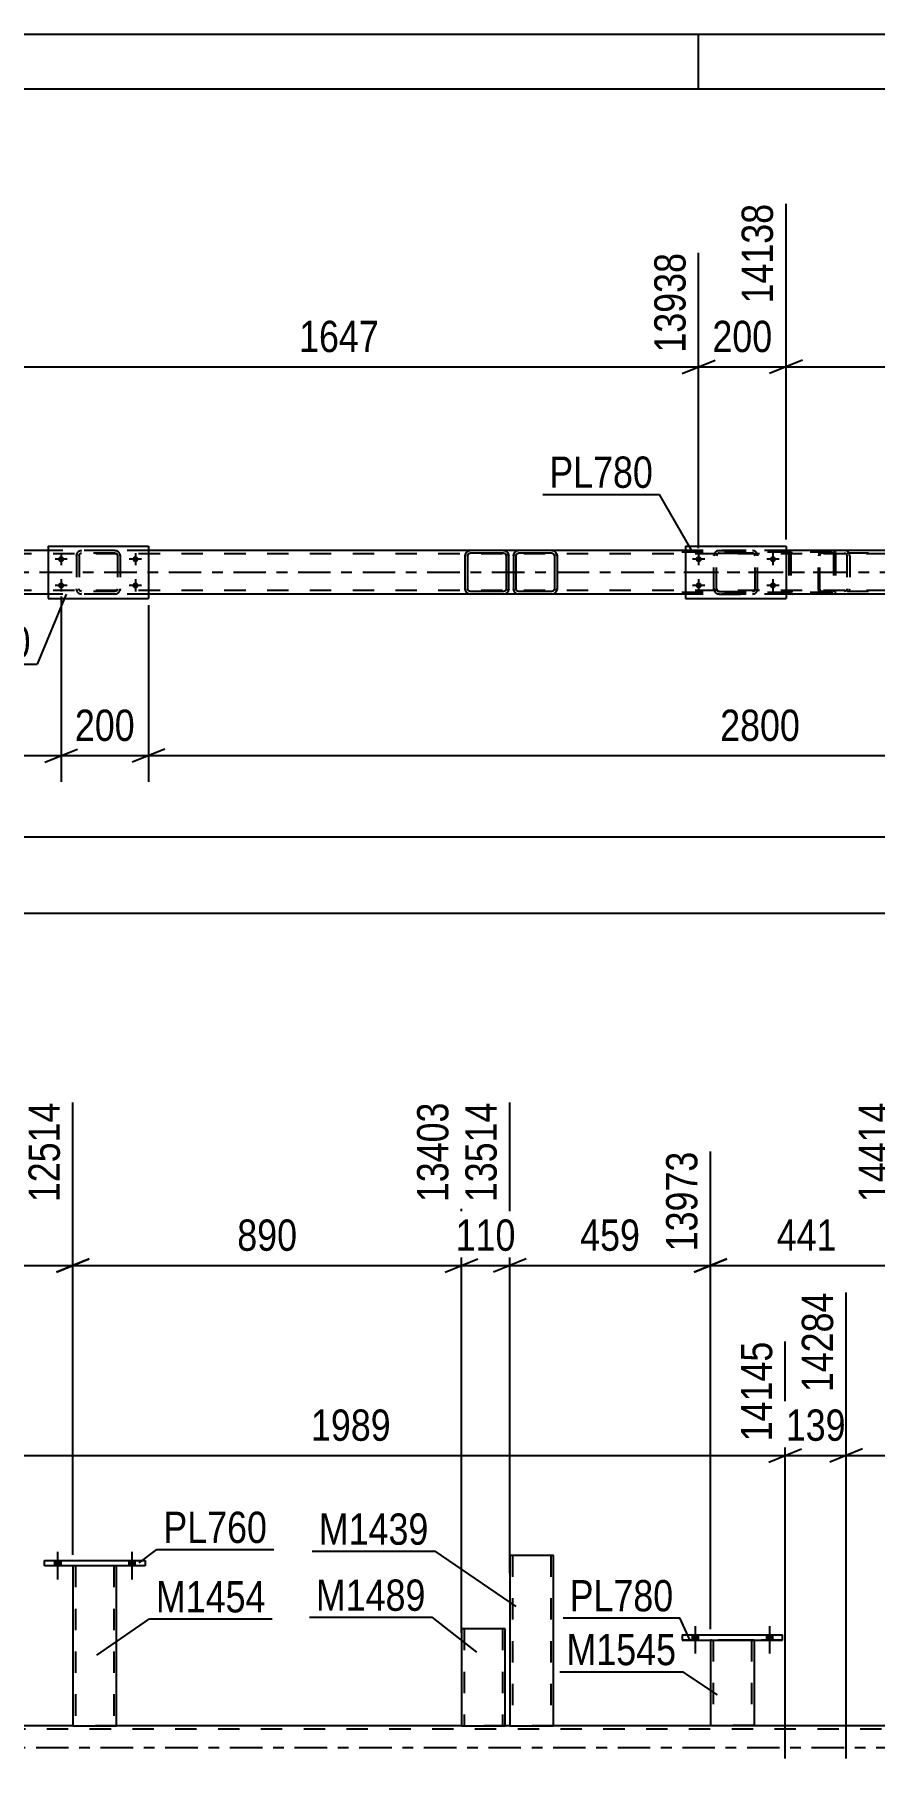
# Model space of a CAD drawing. Header units: millimetres. Extents: x -90 to 751, y -437 to 157.
# Drawn here: x 480 to 556.9, y -1 to 156.9 of the extents above; entities that cross this region are included whole.
import ezdxf

# ---------------------------------------------------------------- set-up
doc = ezdxf.new("R2010")
doc.units = ezdxf.units.MM
doc.linetypes.add('DXK_LINE_DOT2', pattern=[3.9198, 1.9599, -1.9599])
doc.linetypes.add('DXK_LINE_DOT3', pattern=[5.9187, 2.979, -0.9799, 0.9799, -0.9799])
doc.styles.add('Arial Narrow', font='ARIALN.TTF', dxfattribs={"height": 0.2})

# ---------------------------------------------------------------- blocks, each defined once
blk = doc.blocks.new('Unknown-814553232-1133')
at = {"color": 5, "linetype": 'Continuous'}
for p, q in [((750.81, 156.88), (-90.19, 156.88)), ((540.81, 151.88), (540.81, 156.88)), ((745.81, 151.88), (-85.19, 151.88))]:
    blk.add_line(p, q, dxfattribs=at)
blk = doc.blocks.new('Part-814553232-2961 - 2911')
at = {"color": 7, "linetype": 'DXK_LINE_DOT2'}
for p, q in [((660.06, 109.31), (-16.7, 109.31)), ((490.45, 109.63), (481.25, 109.63)), ((527.38, 109.63), (524.34, 109.63)), ((548.83, 109.63), (539.63, 109.63)), ((660.06, 105.95), (-16.7, 105.95)), ((490.45, 105.63), (481.25, 105.63)), ((522.97, 105.63), (519.92, 105.63)), ((527.38, 105.63), (524.34, 105.63)), ((548.83, 105.63), (539.63, 105.63))]:
    blk.add_line(p, q, dxfattribs=at)
at = {"color": 2, "linetype": 'Continuous'}
for p, q in [((481.25, 109.63), (474.96, 109.63)), ((524.34, 109.63), (490.45, 109.63)), ((539.63, 109.63), (527.38, 109.63)), ((560.26, 109.63), (548.83, 109.63)), ((481.25, 105.63), (474.96, 105.63)), ((519.92, 105.63), (490.45, 105.63)), ((524.34, 105.63), (522.97, 105.63)), ((539.63, 105.63), (527.38, 105.63)), ((560.33, 105.63), (548.83, 105.63))]:
    blk.add_line(p, q, dxfattribs=at)
at = {"color": 7, "linetype": 'DXK_LINE_DOT3'}
blk.add_line((-16.7, 107.63), (660.06, 107.63), dxfattribs=at)
blk = doc.blocks.new('Part-814553232-3054 - 2911')
at = {"color": 2, "linetype": 'Continuous'}
for p, q in [((539.63, 110.03), (539.63, 105.23)), ((539.63, 110.03), (548.83, 110.03)), ((548.83, 110.03), (548.83, 105.23)), ((539.63, 105.23), (548.83, 105.23))]:
    blk.add_line(p, q, dxfattribs=at)
blk = doc.blocks.new('Part-814553232-3055 - 2911')
at = {"color": 7, "linetype": 'DXK_LINE_DOT2'}
for p, q in [((542.23, 109.15), (542.27, 109.33)), ((542.27, 109.33), (542.23, 109.15)), ((542.23, 106.11), (542.23, 109.15)), ((542.47, 109.15), (542.49, 109.24)), ((542.49, 109.24), (542.47, 109.15)), ((542.47, 106.11), (542.47, 109.15)), ((542.49, 109.24), (542.54, 109.32)), ((542.54, 109.32), (542.49, 109.24)), ((542.53, 109.59), (542.71, 109.63)), ((542.71, 109.63), (542.53, 109.59)), ((542.54, 109.32), (542.62, 109.37)), ((542.62, 109.37), (542.54, 109.32)), ((542.62, 109.37), (542.71, 109.39)), ((542.71, 109.39), (542.62, 109.37)), ((542.71, 109.63), (545.75, 109.63)), ((542.71, 109.63), (542.71, 109.63)), ((542.71, 109.63), (545.75, 109.63)), ((542.71, 109.39), (545.75, 109.39)), ((542.71, 109.39), (542.71, 109.39)), ((545.75, 109.39), (542.71, 109.39)), ((545.75, 109.63), (545.75, 109.63)), ((545.75, 109.63), (545.94, 109.59)), ((545.94, 109.59), (545.75, 109.63)), ((545.75, 109.39), (545.75, 109.39)), ((545.75, 109.39), (545.85, 109.37)), ((545.85, 109.37), (545.75, 109.39)), ((545.85, 109.37), (545.92, 109.32)), ((545.92, 109.32), (545.85, 109.37)), ((545.92, 109.32), (545.98, 109.24)), ((545.98, 109.24), (545.92, 109.32)), ((545.98, 109.24), (545.99, 109.15)), ((545.99, 109.15), (545.98, 109.24)), ((545.99, 106.11), (545.99, 109.15)), ((546.2, 109.33), (546.23, 109.15)), ((546.23, 109.15), (546.2, 109.33)), ((546.23, 106.11), (546.23, 109.15)), ((542.27, 105.93), (542.23, 106.11)), ((542.23, 106.11), (542.27, 105.93)), ((542.49, 106.02), (542.47, 106.11)), ((542.47, 106.11), (542.49, 106.02)), ((542.54, 105.94), (542.49, 106.02)), ((542.49, 106.02), (542.54, 105.94)), ((542.62, 105.89), (542.54, 105.94)), ((542.54, 105.94), (542.62, 105.89)), ((542.71, 105.87), (542.62, 105.89)), ((542.62, 105.89), (542.71, 105.87)), ((542.71, 105.87), (545.75, 105.87)), ((542.71, 105.87), (542.71, 105.87)), ((542.71, 105.87), (545.75, 105.87)), ((545.85, 105.89), (545.75, 105.87)), ((545.75, 105.87), (545.85, 105.89)), ((545.75, 105.87), (545.75, 105.87)), ((545.92, 105.94), (545.85, 105.89)), ((545.85, 105.89), (545.92, 105.94)), ((545.98, 106.02), (545.92, 105.94)), ((545.92, 105.94), (545.98, 106.02)), ((545.99, 106.11), (545.98, 106.02)), ((545.98, 106.02), (545.99, 106.11)), ((546.23, 106.11), (546.2, 105.93)), ((546.2, 105.93), (546.23, 106.11)), ((542.71, 105.63), (542.53, 105.67)), ((542.53, 105.67), (542.71, 105.63)), ((542.71, 105.63), (545.75, 105.63)), ((542.71, 105.63), (542.71, 105.63)), ((542.71, 105.63), (545.75, 105.63)), ((545.94, 105.67), (545.75, 105.63)), ((545.75, 105.63), (545.94, 105.67)), ((545.75, 105.63), (545.75, 105.63))]:
    blk.add_line(p, q, dxfattribs=at)
at = {"color": 7, "linetype": 'DXK_LINE_DOT3'}
blk.add_line((544.23, 107.63), (544.23, 107.63), dxfattribs=at)
at = {"color": 7, "linetype": 'DXK_LINE_DOT2'}
for centre, start, end in [((542.71, 109.15), 112.5, 157.5), ((542.71, 109.15), 112.5, 157.5), ((545.75, 109.15), 22.5, 67.5), ((545.75, 109.15), 22.5, 67.5), ((542.71, 106.11), 202.5, 247.5), ((542.71, 106.11), 202.5, 247.5), ((545.75, 106.11), 292.5, 337.5), ((545.75, 106.11), 292.5, 337.5)]:
    blk.add_arc(centre, 0.48, start, end, dxfattribs=at)
blk = doc.blocks.new('Bolt-814553232-2995 - 2911')
at = {"linetype": 'Continuous'}
for points in [[(540.83, 108.55, -1), (540.83, 109.11, -1)], [(547.63, 108.55, -1), (547.63, 109.11, -1)], [(540.83, 106.15, -1), (540.83, 106.71, -1)], [(547.63, 106.15, -1), (547.63, 106.71, -1)]]:
    blk.add_hatch(color=1, dxfattribs=at).paths.add_polyline_path(points)
at = {"color": 1, "linetype": 'Continuous'}
for p, q in [((540.83, 109.39), (540.83, 108.27)), ((547.63, 109.39), (547.63, 108.27)), ((541.39, 108.83), (540.27, 108.83)), ((548.19, 108.83), (547.07, 108.83)), ((541.39, 106.43), (540.27, 106.43)), ((540.83, 106.99), (540.83, 105.87)), ((548.19, 106.43), (547.07, 106.43)), ((547.63, 106.99), (547.63, 105.87))]:
    blk.add_line(p, q, dxfattribs=at)
blk = doc.blocks.new('Bolt-814553232-2996 - 2911')
at = {"linetype": 'Continuous'}
for points in [[(482.45, 108.55, -1), (482.45, 109.11, -1)], [(489.25, 108.55, -1), (489.25, 109.11, -1)], [(482.45, 106.15, -1), (482.45, 106.71, -1)], [(489.25, 106.15, -1), (489.25, 106.71, -1)]]:
    blk.add_hatch(color=1, dxfattribs=at).paths.add_polyline_path(points)
at = {"color": 1, "linetype": 'Continuous'}
for p, q in [((482.45, 109.39), (482.45, 108.27)), ((489.25, 109.39), (489.25, 108.27)), ((483.01, 108.83), (481.89, 108.83)), ((489.81, 108.83), (488.69, 108.83)), ((483.01, 106.43), (481.89, 106.43)), ((482.45, 106.99), (482.45, 105.87)), ((489.81, 106.43), (488.69, 106.43)), ((489.25, 106.99), (489.25, 105.87))]:
    blk.add_line(p, q, dxfattribs=at)
blk = doc.blocks.new('Part-814553232-3061 - 2911')
at = {"color": 7, "linetype": 'DXK_LINE_DOT2'}
for p, q in [((483.85, 109.15), (483.89, 109.33)), ((483.89, 109.33), (483.85, 109.15)), ((483.85, 109.15), (483.85, 106.11)), ((484.09, 109.15), (484.11, 109.24)), ((484.09, 109.15), (484.09, 106.11)), ((484.11, 109.24), (484.16, 109.32)), ((484.15, 109.59), (484.33, 109.63)), ((484.33, 109.63), (484.15, 109.59)), ((484.16, 109.32), (484.24, 109.37)), ((484.24, 109.37), (484.33, 109.39)), ((487.37, 109.63), (484.33, 109.63)), ((487.37, 109.39), (484.33, 109.39)), ((487.37, 109.63), (487.56, 109.59)), ((487.56, 109.59), (487.37, 109.63)), ((487.37, 109.39), (487.46, 109.37)), ((487.46, 109.37), (487.54, 109.32)), ((487.54, 109.32), (487.59, 109.24)), ((487.59, 109.24), (487.61, 109.15)), ((487.61, 109.15), (487.61, 106.11)), ((487.82, 109.33), (487.85, 109.15)), ((487.85, 109.15), (487.82, 109.33)), ((487.85, 109.15), (487.85, 106.11)), ((483.89, 105.93), (483.85, 106.11)), ((483.85, 106.11), (483.89, 105.93)), ((484.11, 106.02), (484.09, 106.11)), ((484.16, 105.94), (484.11, 106.02)), ((484.24, 105.89), (484.16, 105.94)), ((484.33, 105.87), (484.24, 105.89)), ((487.37, 105.87), (484.33, 105.87)), ((487.46, 105.89), (487.37, 105.87)), ((487.54, 105.94), (487.46, 105.89)), ((487.59, 106.02), (487.54, 105.94)), ((487.61, 106.11), (487.59, 106.02)), ((487.85, 106.11), (487.82, 105.93)), ((487.82, 105.93), (487.85, 106.11)), ((484.33, 105.63), (484.15, 105.67)), ((484.15, 105.67), (484.33, 105.63)), ((487.37, 105.63), (484.33, 105.63)), ((487.56, 105.67), (487.37, 105.63)), ((487.37, 105.63), (487.56, 105.67))]:
    blk.add_line(p, q, dxfattribs=at)
at = {"color": 7, "linetype": 'DXK_LINE_DOT3'}
blk.add_line((485.85, 107.63), (485.85, 107.63), dxfattribs=at)
at = {"color": 7, "linetype": 'DXK_LINE_DOT2'}
for centre, start, end in [((484.33, 109.15), 112.5, 157.5), ((484.33, 109.15), 112.5, 157.5), ((487.37, 109.15), 22.5, 67.5), ((487.37, 109.15), 22.5, 67.5), ((484.33, 106.11), 202.5, 247.5), ((484.33, 106.11), 202.5, 247.5), ((487.37, 106.11), 292.5, 337.5), ((487.37, 106.11), 292.5, 337.5)]:
    blk.add_arc(centre, 0.48, start, end, dxfattribs=at)
blk = doc.blocks.new('Part-814553232-3119 - 2911')
at = {"color": 7, "linetype": 'DXK_LINE_DOT2'}
for p, q in [((553.01, 109.63), (537.68, 109.63)), ((553.01, 109.47), (537.68, 109.47)), ((549.12, 109.43), (549.09, 109.31)), ((549.09, 109.31), (549.09, 105.95)), ((549.26, 109.31), (549.27, 109.37)), ((549.26, 109.31), (549.26, 105.95)), ((549.27, 109.37), (549.31, 109.42)), ((549.43, 109.63), (549.3, 109.61)), ((549.31, 109.42), (549.37, 109.46)), ((549.37, 109.46), (549.43, 109.47)), ((553.14, 109.61), (553.01, 109.63)), ((553.01, 109.47), (553.07, 109.46)), ((553.07, 109.46), (553.1, 109.44)), ((553.1, 109.44), (553.13, 109.42)), ((553.13, 109.42), (553.16, 109.37)), ((553.16, 109.37), (553.18, 109.31)), ((553.18, 109.31), (553.18, 105.95)), ((553.35, 109.31), (553.32, 109.43)), ((553.35, 109.31), (553.35, 105.95)), ((553.01, 105.79), (537.68, 105.79)), ((549.09, 105.95), (549.12, 105.83)), ((549.27, 105.89), (549.26, 105.95)), ((549.31, 105.84), (549.27, 105.89)), ((549.37, 105.8), (549.31, 105.84)), ((549.43, 105.79), (549.37, 105.8)), ((553.01, 105.79), (553.07, 105.8)), ((553.07, 105.8), (553.1, 105.82)), ((553.1, 105.82), (553.13, 105.84)), ((553.16, 105.89), (553.13, 105.84)), ((553.18, 105.95), (553.16, 105.89)), ((553.32, 105.83), (553.35, 105.95)), ((553.01, 105.63), (537.68, 105.63)), ((549.3, 105.66), (549.43, 105.63)), ((553.01, 105.63), (553.14, 105.66))]:
    blk.add_line(p, q, dxfattribs=at)
at = {"color": 7, "linetype": 'DXK_LINE_DOT3'}
blk.add_line((539.47, 107.63), (554.64, 107.63), dxfattribs=at)
at = {"color": 7, "linetype": 'DXK_LINE_DOT2'}
for centre, start, end in [((549.42, 109.3), 110.7583, 155.68), ((553.02, 109.3), 24.32, 69.2417), ((549.42, 105.96), 204.32, 249.2417)]:
    blk.add_arc(centre, 0.331, start, end, dxfattribs=at)
blk = doc.blocks.new('Part-814553232-3133 - 2911')
at = {"color": 7, "linetype": 'DXK_LINE_DOT2'}
for p, q in [((551.82, 109.33), (551.8, 109.15)), ((551.8, 106.11), (551.8, 109.15)), ((551.88, 109.49), (551.82, 109.33)), ((551.97, 109.59), (551.88, 109.49)), ((551.94, 109.15), (551.95, 109.24)), ((551.94, 106.11), (551.94, 109.15)), ((551.95, 109.24), (551.97, 109.32)), ((552.07, 109.63), (551.97, 109.59)), ((551.97, 109.32), (552.02, 109.37)), ((552.02, 109.37), (552.07, 109.39)), ((564.23, 109.63), (552.07, 109.63)), ((564.23, 109.39), (552.07, 109.39)), ((553.35, 109.39), (553.35, 109.63)), ((554.35, 109.59), (554.16, 109.63)), ((554.16, 109.39), (554.26, 109.37)), ((554.26, 109.37), (554.34, 109.32)), ((554.34, 109.32), (554.39, 109.24)), ((554.39, 109.24), (554.41, 109.15)), ((554.41, 109.15), (554.41, 106.11)), ((554.65, 109.24), (554.63, 109.33)), ((554.66, 109.15), (554.65, 109.24)), ((554.66, 109.15), (554.66, 106.11)), ((551.82, 105.93), (551.8, 106.11)), ((551.87, 105.8), (551.82, 105.93)), ((551.88, 105.77), (551.87, 105.8)), ((551.95, 106.02), (551.94, 106.11)), ((551.97, 105.94), (551.95, 106.02)), ((552.02, 105.89), (551.97, 105.94)), ((552.07, 105.87), (552.02, 105.89)), ((564.23, 105.87), (552.07, 105.87)), ((553.35, 105.63), (553.35, 105.87)), ((554.26, 105.89), (554.16, 105.87)), ((554.34, 105.94), (554.26, 105.89)), ((554.39, 106.02), (554.34, 105.94)), ((554.41, 106.11), (554.39, 106.02)), ((554.63, 105.93), (554.65, 106.03)), ((554.65, 106.03), (554.66, 106.11)), ((551.88, 105.77), (551.97, 105.67)), ((551.97, 105.67), (552.07, 105.63)), ((564.23, 105.63), (552.07, 105.63)), ((554.16, 105.63), (554.35, 105.67))]:
    blk.add_line(p, q, dxfattribs=at)
blk.add_arc((554.18, 109.14), 0.492, 23.8494, 68.8059, dxfattribs=at)
blk = doc.blocks.new('Part-814553232-3144 - 2911')
at = {"color": 2, "linetype": 'Continuous'}
for p, q in [((519.48, 109.33), (519.44, 109.15)), ((519.44, 106.11), (519.44, 109.15)), ((519.68, 109.15), (519.7, 109.24)), ((519.68, 106.11), (519.68, 109.15)), ((519.7, 109.24), (519.75, 109.32)), ((519.92, 109.63), (519.74, 109.59)), ((519.75, 109.32), (519.83, 109.37)), ((519.83, 109.37), (519.92, 109.39)), ((522.96, 109.63), (519.92, 109.63)), ((522.96, 109.39), (519.92, 109.39)), ((523.14, 109.59), (522.96, 109.63)), ((522.96, 109.39), (523.05, 109.37)), ((523.05, 109.37), (523.13, 109.32)), ((523.13, 109.32), (523.18, 109.24)), ((523.18, 109.24), (523.2, 109.15)), ((523.2, 109.15), (523.2, 106.11)), ((523.44, 109.15), (523.4, 109.33)), ((523.44, 106.11), (523.44, 109.15)), ((519.44, 106.11), (519.48, 105.93)), ((519.7, 106.02), (519.68, 106.11)), ((519.75, 105.94), (519.7, 106.02)), ((519.83, 105.89), (519.75, 105.94)), ((519.92, 105.87), (519.83, 105.89)), ((522.96, 105.87), (519.92, 105.87)), ((523.05, 105.89), (522.96, 105.87)), ((523.13, 105.94), (523.05, 105.89)), ((523.18, 106.02), (523.13, 105.94)), ((523.2, 106.11), (523.18, 106.02)), ((523.4, 105.93), (523.44, 106.11)), ((519.74, 105.67), (519.92, 105.63)), ((522.96, 105.63), (519.92, 105.63)), ((522.96, 105.63), (523.14, 105.67))]:
    blk.add_line(p, q, dxfattribs=at)
at = {"color": 7, "linetype": 'DXK_LINE_DOT2'}
for p, q in [((519.44, 109.15), (519.48, 109.33)), ((519.74, 109.59), (519.92, 109.63)), ((522.96, 109.63), (523.14, 109.59)), ((523.4, 109.33), (523.44, 109.15)), ((519.48, 105.93), (519.44, 106.11)), ((523.44, 106.11), (523.4, 105.93)), ((519.92, 105.63), (519.74, 105.67)), ((523.14, 105.67), (522.96, 105.63))]:
    blk.add_line(p, q, dxfattribs=at)
at = {"color": 7, "linetype": 'DXK_LINE_DOT3'}
blk.add_line((521.44, 107.63), (521.44, 107.63), dxfattribs=at)
at = {"color": 2, "linetype": 'Continuous'}
for centre, start, end in [((519.92, 109.15), 112.5, 157.5), ((522.96, 109.15), 22.5, 67.5), ((519.92, 106.11), 202.5, 247.5), ((522.96, 106.11), 292.5, 337.5)]:
    blk.add_arc(centre, 0.48, start, end, dxfattribs=at)
at = {"color": 7, "linetype": 'DXK_LINE_DOT2'}
for centre, start, end in [((519.92, 109.15), 112.5, 157.5), ((522.96, 109.15), 22.5, 67.5), ((519.92, 106.11), 202.5, 247.5), ((522.96, 106.11), 292.5, 337.5)]:
    blk.add_arc(centre, 0.48, start, end, dxfattribs=at)
blk = doc.blocks.new('Part-814553232-3172 - 2911')
at = {"color": 2, "linetype": 'Continuous'}
for p, q in [((481.25, 110.03), (481.25, 105.23)), ((481.25, 110.03), (490.45, 110.03)), ((490.45, 110.03), (490.45, 105.23)), ((481.25, 105.23), (490.45, 105.23))]:
    blk.add_line(p, q, dxfattribs=at)
blk = doc.blocks.new('Part-814553232-7434 - 2911')
at = {"color": 2, "linetype": 'Continuous'}
for p, q in [((523.89, 109.33), (523.86, 109.15)), ((523.86, 109.15), (523.86, 106.11)), ((524.1, 109.15), (524.11, 109.24)), ((524.1, 109.15), (524.1, 106.11)), ((524.11, 109.24), (524.17, 109.32)), ((524.34, 109.63), (524.15, 109.59)), ((524.17, 109.32), (524.24, 109.37)), ((524.24, 109.37), (524.34, 109.39)), ((527.38, 109.63), (524.34, 109.63)), ((527.38, 109.39), (524.34, 109.39)), ((527.56, 109.59), (527.38, 109.63)), ((527.38, 109.39), (527.47, 109.37)), ((527.47, 109.37), (527.55, 109.32)), ((527.55, 109.32), (527.6, 109.24)), ((527.6, 109.24), (527.62, 109.15)), ((527.62, 109.15), (527.62, 106.11)), ((527.86, 109.15), (527.82, 109.33)), ((527.86, 109.15), (527.86, 106.11)), ((523.86, 106.11), (523.89, 105.93)), ((524.11, 106.02), (524.1, 106.11)), ((524.17, 105.94), (524.11, 106.02)), ((524.24, 105.89), (524.17, 105.94)), ((524.34, 105.87), (524.24, 105.89)), ((527.38, 105.87), (524.34, 105.87)), ((527.47, 105.89), (527.38, 105.87)), ((527.55, 105.94), (527.47, 105.89)), ((527.6, 106.02), (527.55, 105.94)), ((527.62, 106.11), (527.6, 106.02)), ((527.82, 105.93), (527.86, 106.11)), ((524.15, 105.67), (524.34, 105.63)), ((527.38, 105.63), (524.34, 105.63)), ((527.38, 105.63), (527.56, 105.67))]:
    blk.add_line(p, q, dxfattribs=at)
at = {"color": 7, "linetype": 'DXK_LINE_DOT2'}
for p, q in [((523.86, 109.15), (523.89, 109.33)), ((524.15, 109.59), (524.34, 109.63)), ((527.38, 109.63), (527.56, 109.59)), ((527.82, 109.33), (527.86, 109.15)), ((523.89, 105.93), (523.86, 106.11)), ((527.86, 106.11), (527.82, 105.93)), ((524.34, 105.63), (524.15, 105.67)), ((527.56, 105.67), (527.38, 105.63))]:
    blk.add_line(p, q, dxfattribs=at)
at = {"color": 2, "linetype": 'Continuous'}
for centre, start, end in [((524.34, 109.15), 112.5, 157.5), ((527.38, 109.15), 22.5, 67.5), ((524.34, 106.11), 202.5, 247.5), ((527.38, 106.11), 292.5, 337.5)]:
    blk.add_arc(centre, 0.48, start, end, dxfattribs=at)
at = {"color": 7, "linetype": 'DXK_LINE_DOT2'}
for centre, start, end in [((524.34, 109.15), 112.5, 157.5), ((527.38, 109.15), 22.5, 67.5), ((524.34, 106.11), 202.5, 247.5), ((527.38, 106.11), 292.5, 337.5)]:
    blk.add_arc(centre, 0.48, start, end, dxfattribs=at)
blk = doc.blocks.new('Part-814553232-4314 - 3861')
at = {"color": 2, "linetype": 'Continuous'}
for p, q in [((523.11, 10.87), (519.11, 10.87)), ((519.11, 10.87), (519.11, 2)), ((523.11, 2), (523.11, 10.87)), ((519.11, 2), (523.11, 2))]:
    blk.add_line(p, q, dxfattribs=at)
at = {"color": 7, "linetype": 'DXK_LINE_DOT2'}
for p, q in [((519.35, 10.87), (519.35, 2)), ((522.86, 10.87), (522.87, 10.87)), ((522.87, 10.87), (522.87, 2)), ((522.86, 2), (522.82, 2)), ((522.86, 2), (522.82, 2)), ((522.87, 2), (522.86, 2)), ((522.86, 2), (522.87, 2))]:
    blk.add_line(p, q, dxfattribs=at)
blk = doc.blocks.new('Part-814553232-4199 - 3861')
at = {"color": 2, "linetype": 'Continuous'}
for p, q in [((539.31, 10.33), (539.31, 9.85)), ((539.31, 10.33), (548.51, 10.33)), ((539.31, 9.85), (548.51, 9.85)), ((548.51, 9.85), (548.51, 10.33))]:
    blk.add_line(p, q, dxfattribs=at)
at = {"color": 7, "linetype": 'DXK_LINE_DOT2'}
for p, q in [((539.31, 10.33), (548.51, 10.33)), ((548.51, 9.85), (539.31, 9.85))]:
    blk.add_line(p, q, dxfattribs=at)
blk = doc.blocks.new('Part-814553232-4170 - 3861')
at = {"color": 2, "linetype": 'Continuous'}
for p, q in [((483.53, 16.64), (483.53, 2)), ((487.53, 2), (487.53, 16.64)), ((483.53, 2), (487.53, 2))]:
    blk.add_line(p, q, dxfattribs=at)
at = {"color": 7, "linetype": 'DXK_LINE_DOT2'}
for p, q in [((487.53, 16.64), (483.53, 16.64)), ((483.77, 16.64), (483.77, 2)), ((487.29, 16.64), (487.29, 2)), ((487.23, 2), (487.27, 2)), ((487.23, 2), (487.27, 2)), ((487.27, 2), (487.29, 2)), ((487.27, 2), (487.29, 2))]:
    blk.add_line(p, q, dxfattribs=at)
blk = doc.blocks.new('Part-814553232-3958 - 3861')
at = {"color": 7, "linetype": 'DXK_LINE_DOT2'}
for p, q in [((698.69, 1.68), (-17.02, 1.68)), ((487.53, 2), (483.53, 2)), ((523.11, 2), (519.11, 2)), ((527.53, 2), (523.53, 2))]:
    blk.add_line(p, q, dxfattribs=at)
at = {"color": 2, "linetype": 'Continuous'}
for p, q in [((483.53, 2), (472.03, 2)), ((519.11, 2), (487.53, 2)), ((523.53, 2), (523.11, 2)), ((563.53, 2), (527.53, 2))]:
    blk.add_line(p, q, dxfattribs=at)
at = {"color": 7, "linetype": 'DXK_LINE_DOT3'}
blk.add_line((-17.02, 0), (698.69, 0), dxfattribs=at)
blk = doc.blocks.new('Part-814553232-4354 - 3861')
at = {"color": 2, "linetype": 'Continuous'}
for p, q in [((480.93, 17.12), (490.13, 17.12)), ((480.93, 16.64), (480.93, 17.12)), ((490.13, 16.64), (480.93, 16.64)), ((490.13, 17.12), (490.13, 16.64))]:
    blk.add_line(p, q, dxfattribs=at)
blk = doc.blocks.new('Bolt-814553232-4098 - 3861')
at = {"linetype": 'Continuous'}
for points in [[(481.85, 16.64), (482.41, 16.64), (482.41, 17.12), (481.85, 17.12)], [(481.85, 16.64), (482.41, 16.64), (482.41, 17.12), (481.85, 17.12)], [(488.65, 16.64), (489.21, 16.64), (489.21, 17.12), (488.65, 17.12)], [(488.65, 16.64), (489.21, 16.64), (489.21, 17.12), (488.65, 17.12)]]:
    blk.add_hatch(color=1, dxfattribs=at).paths.add_polyline_path(points)
at = {"color": 1, "linetype": 'Continuous'}
for p, q in [((482.13, 17.92), (482.13, 15.4)), ((482.13, 17.92), (482.13, 15.4)), ((488.93, 17.92), (488.93, 15.4)), ((488.93, 17.92), (488.93, 15.4)), ((481.85, 17.12), (481.85, 16.64)), ((481.85, 17.12), (481.85, 16.64)), ((482.41, 17.12), (482.41, 16.64)), ((482.41, 17.12), (482.41, 16.64)), ((488.65, 17.12), (488.65, 16.64)), ((488.65, 17.12), (488.65, 16.64)), ((489.21, 17.12), (489.21, 16.64)), ((489.21, 17.12), (489.21, 16.64))]:
    blk.add_line(p, q, dxfattribs=at)
blk = doc.blocks.new('Part-814553232-4160 - 3861')
at = {"color": 2, "linetype": 'Continuous'}
for p, q in [((541.91, 9.85), (541.91, 2.01)), ((545.91, 9.85), (545.91, 2.01)), ((541.91, 2.01), (545.91, 2.01))]:
    blk.add_line(p, q, dxfattribs=at)
at = {"color": 7, "linetype": 'DXK_LINE_DOT2'}
for p, q in [((545.91, 9.85), (541.91, 9.85)), ((541.91, 9.85), (541.91, 9.85)), ((541.91, 9.85), (545.91, 9.85)), ((541.91, 9.85), (541.91, 9.85)), ((542.15, 9.85), (542.15, 9.85)), ((542.15, 9.85), (542.15, 2.01)), ((545.67, 9.85), (545.67, 9.85)), ((545.67, 9.85), (545.67, 2.01)), ((545.91, 9.85), (545.91, 9.85)), ((545.91, 9.85), (545.91, 9.85)), ((545.91, 2.01), (541.91, 2.01)), ((545.65, 2.01), (545.61, 2.01))]:
    blk.add_line(p, q, dxfattribs=at)
blk = doc.blocks.new('Bolt-814553232-4222 - 3861')
at = {"linetype": 'Continuous'}
for points in [[(540.23, 9.85), (540.79, 9.85), (540.79, 10.33), (540.23, 10.33)], [(540.23, 9.85), (540.79, 9.85), (540.79, 10.33), (540.23, 10.33)], [(547.03, 9.85), (547.59, 9.85), (547.59, 10.33), (547.03, 10.33)], [(547.03, 9.85), (547.59, 9.85), (547.59, 10.33), (547.03, 10.33)]]:
    blk.add_hatch(color=1, dxfattribs=at).paths.add_polyline_path(points)
at = {"color": 1, "linetype": 'Continuous'}
for p, q in [((540.51, 11.13), (540.51, 8.61)), ((540.51, 11.13), (540.51, 8.61)), ((547.31, 11.13), (547.31, 8.61)), ((547.31, 11.13), (547.31, 8.61)), ((540.23, 10.33), (540.23, 9.85)), ((540.23, 10.33), (540.23, 9.85)), ((540.79, 10.33), (540.79, 9.85)), ((540.79, 10.33), (540.79, 9.85)), ((547.03, 10.33), (547.03, 9.85)), ((547.03, 10.33), (547.03, 9.85)), ((547.59, 10.33), (547.59, 9.85)), ((547.59, 10.33), (547.59, 9.85))]:
    blk.add_line(p, q, dxfattribs=at)
blk = doc.blocks.new('Part-814553232-9885 - 3861')
at = {"color": 2, "linetype": 'Continuous'}
for p, q in [((527.53, 17.6), (523.53, 17.6)), ((523.53, 17.6), (523.53, 2)), ((527.53, 2), (527.53, 17.6)), ((523.53, 2), (527.53, 2))]:
    blk.add_line(p, q, dxfattribs=at)
at = {"color": 7, "linetype": 'DXK_LINE_DOT2'}
for p, q in [((523.77, 17.6), (523.77, 2)), ((527.27, 17.6), (527.29, 17.6)), ((527.29, 17.6), (527.29, 2)), ((527.27, 2), (527.23, 2)), ((527.27, 2), (527.23, 2)), ((527.29, 2), (527.27, 2)), ((527.27, 2), (527.29, 2))]:
    blk.add_line(p, q, dxfattribs=at)
blk = doc.blocks.new('StraightDimension-814553232-24642 - 2911')
at = {"color": 7, "linetype": 'Continuous'}
for p, q in [((474.96, 110.63), (474.96, 141.39)), ((540.83, 109.83), (540.83, 136.89)), ((476.46, 127.05), (473.46, 125.85)), ((474.96, 126.45), (540.83, 126.45)), ((539.33, 125.85), (542.33, 127.05))]:
    blk.add_line(p, q, dxfattribs=at)
at = {"color": 0, "linetype": 'Continuous'}
blk.add_wipeout([(540.23, 137.49), (536.03, 137.49), (536.03, 127.15), (540.23, 127.15)], dxfattribs=at)
at = {"color": 0}
blk.add_wipeout([(512.15, 127.2), (512.15, 131.4), (503.64, 131.4), (503.64, 127.2)], dxfattribs=at)
at = {"color": 3, "linetype": 'Continuous', "style": 'Arial Narrow'}
blk.add_text('13938', height=2.863, rotation=90.0002, dxfattribs=at).set_placement((539.63, 127.75))
at = {"color": 3, "style": 'Arial Narrow'}
blk.add_text('1647', height=2.863, dxfattribs=at).set_placement((504.24, 127.8))
blk = doc.blocks.new('StraightDimension-814553232-3339 - 2911')
at = {"color": 7, "linetype": 'Continuous'}
blk.add_line((-17.34, 76.42), (698.69, 76.42), dxfattribs=at)
blk = doc.blocks.new('StraightDimension-814553232-7921 - 2911')
at = {"color": 7, "linetype": 'Continuous'}
blk.add_line((-16.7, 83.41), (698.69, 83.41), dxfattribs=at)
blk = doc.blocks.new('StraightDimension-814553232-24640 - 2911')
at = {"color": 7, "linetype": 'Continuous'}
for p, q in [((548.83, 110.63), (548.83, 141.39)), ((620.2, 109.83), (620.2, 136.89)), ((550.33, 127.05), (547.33, 125.85)), ((548.83, 126.45), (620.2, 126.45)), ((618.7, 125.85), (621.7, 127.05))]:
    blk.add_line(p, q, dxfattribs=at)
at = {"color": 0, "linetype": 'Continuous'}
blk.add_wipeout([(619.6, 137.49), (615.4, 137.49), (615.4, 127.15), (619.6, 127.15)], dxfattribs=at)
at = {"color": 0}
blk.add_wipeout([(588.77, 127.2), (588.77, 131.4), (580.26, 131.4), (580.26, 127.2)], dxfattribs=at)
at = {"color": 3, "linetype": 'Continuous', "style": 'Arial Narrow'}
blk.add_text('15922', height=2.863, rotation=90.0002, dxfattribs=at).set_placement((619, 127.75))
at = {"color": 3, "style": 'Arial Narrow'}
blk.add_text('1784', height=2.863, dxfattribs=at).set_placement((580.86, 127.8))
blk = doc.blocks.new('StraightDimension-814553232-24641 - 2911')
at = {"color": 7, "linetype": 'Continuous'}
for p, q in [((548.83, 110.63), (548.83, 141.39)), ((540.83, 109.83), (540.83, 136.89)), ((539.33, 125.85), (542.33, 127.05)), ((540.83, 126.45), (548.83, 126.45)), ((550.33, 127.05), (547.33, 125.85))]:
    blk.add_line(p, q, dxfattribs=at)
at = {"color": 0}
blk.add_wipeout([(548.18, 127.2), (548.18, 131.4), (541.49, 131.4), (541.49, 127.2)], dxfattribs=at)
at = {"color": 3, "style": 'Arial Narrow'}
blk.add_text('200', height=2.863, dxfattribs=at).set_placement((542.09, 127.8))
at = {"color": 0, "linetype": 'Continuous'}
blk.add_wipeout([(548.23, 141.99), (544.03, 141.99), (544.03, 131.65), (548.23, 131.65)], dxfattribs=at)
at = {"color": 3, "linetype": 'Continuous', "style": 'Arial Narrow'}
blk.add_text('14138', height=2.863, rotation=90.0002, dxfattribs=at).set_placement((547.63, 132.25))
blk = doc.blocks.new('StraightDimension-814553232-25093 - 2911')
at = {"color": 7, "linetype": 'Continuous'}
for p, q in [((490.45, 104.63), (490.45, 88.44)), ((602.45, 105.43), (602.45, 88.44)), ((491.95, 91.44), (488.95, 90.24)), ((490.45, 90.84), (602.45, 90.84)), ((600.95, 90.24), (603.95, 91.44))]:
    blk.add_line(p, q, dxfattribs=at)
at = {"color": 0}
blk.add_wipeout([(550.71, 91.59), (550.71, 95.79), (542.2, 95.79), (542.2, 91.59)], dxfattribs=at)
at = {"color": 3, "style": 'Arial Narrow'}
blk.add_text('2800', height=2.863, dxfattribs=at).set_placement((542.8, 92.19))
blk = doc.blocks.new('StraightDimension-814553232-25094 - 2911')
at = {"color": 7, "linetype": 'Continuous'}
for p, q in [((482.45, 105.43), (482.45, 88.44)), ((490.45, 104.63), (490.45, 88.44)), ((480.95, 90.24), (483.95, 91.44)), ((482.45, 90.84), (490.45, 90.84)), ((491.95, 91.44), (488.95, 90.24))]:
    blk.add_line(p, q, dxfattribs=at)
at = {"color": 0}
blk.add_wipeout([(489.8, 91.59), (489.8, 95.79), (483.11, 95.79), (483.11, 91.59)], dxfattribs=at)
at = {"color": 3, "style": 'Arial Narrow'}
blk.add_text('200', height=2.863, dxfattribs=at).set_placement((483.71, 92.19))
blk = doc.blocks.new('StraightDimension-814553232-25095 - 2911')
at = {"color": 7, "linetype": 'Continuous'}
for p, q in [((450.45, 104.63), (450.45, 88.44)), ((482.45, 105.43), (482.45, 88.44)), ((451.95, 91.44), (448.95, 90.24)), ((450.45, 90.84), (482.45, 90.84)), ((480.95, 90.24), (483.95, 91.44))]:
    blk.add_line(p, q, dxfattribs=at)
at = {"color": 0}
blk.add_wipeout([(469.8, 91.59), (469.8, 95.79), (463.11, 95.79), (463.11, 91.59)], dxfattribs=at)
at = {"color": 3, "style": 'Arial Narrow'}
blk.add_text('800', height=2.863, dxfattribs=at).set_placement((463.71, 92.19))
blk = doc.blocks.new('StraightDimension-814553232-21052 - 3861')
at = {"color": 7, "linetype": 'Continuous'}
for p, q in [((483.53, 17.64), (483.53, 59.09)), ((519.11, 10.52), (519.11, 59.09)), ((485.03, 44.75), (482.03, 43.55)), ((517.61, 43.55), (520.61, 44.75)), ((483.53, 44.15), (519.11, 44.15))]:
    blk.add_line(p, q, dxfattribs=at)
at = {"color": 0, "linetype": 'Continuous'}
blk.add_wipeout([(518.51, 59.69), (514.31, 59.69), (514.31, 49.35), (518.51, 49.35)], dxfattribs=at)
at = {"color": 0}
blk.add_wipeout([(504.66, 44.9), (504.66, 49.1), (497.98, 49.1), (497.98, 44.9)], dxfattribs=at)
at = {"color": 3, "linetype": 'Continuous', "style": 'Arial Narrow'}
blk.add_text('13403', height=2.863, rotation=90.0002, dxfattribs=at).set_placement((517.91, 49.95))
at = {"color": 3, "style": 'Arial Narrow'}
blk.add_text('890', height=2.863, dxfattribs=at).set_placement((498.58, 45.5))
blk = doc.blocks.new('StraightDimension-814553232-21049 - 3861')
at = {"color": 7, "linetype": 'Continuous'}
for p, q in [((559.53, 16.84), (559.53, 59.09)), ((541.91, 10.85), (541.91, 54.59)), ((543.41, 44.75), (540.41, 43.55)), ((558.03, 43.55), (561.03, 44.75)), ((541.91, 44.15), (559.53, 44.15))]:
    blk.add_line(p, q, dxfattribs=at)
at = {"color": 0}
blk.add_wipeout([(554.06, 44.9), (554.06, 49.1), (547.38, 49.1), (547.38, 44.9)], dxfattribs=at)
at = {"color": 3, "style": 'Arial Narrow'}
blk.add_text('441', height=2.863, dxfattribs=at).set_placement((547.98, 45.5))
at = {"color": 0, "linetype": 'Continuous'}
blk.add_wipeout([(558.93, 59.69), (554.73, 59.69), (554.73, 49.35), (558.93, 49.35)], dxfattribs=at)
at = {"color": 3, "linetype": 'Continuous', "style": 'Arial Narrow'}
blk.add_text('14414', height=2.863, rotation=90.0002, dxfattribs=at).set_placement((558.33, 49.95))
blk = doc.blocks.new('StraightDimension-814553232-21053 - 3861')
at = {"color": 7, "linetype": 'Continuous'}
for p, q in [((483.53, 17.64), (483.53, 59.09)), ((468.03, 10.91), (468.03, 54.59)), ((469.53, 44.75), (466.53, 43.55)), ((482.03, 43.55), (485.03, 44.75)), ((468.03, 44.15), (483.53, 44.15))]:
    blk.add_line(p, q, dxfattribs=at)
at = {"color": 0}
blk.add_wipeout([(479.12, 44.9), (479.12, 49.1), (472.44, 49.1), (472.44, 44.9)], dxfattribs=at)
at = {"color": 3, "style": 'Arial Narrow'}
blk.add_text('387', height=2.863, dxfattribs=at).set_placement((473.04, 45.5))
at = {"color": 0, "linetype": 'Continuous'}
blk.add_wipeout([(482.93, 59.69), (478.73, 59.69), (478.73, 49.35), (482.93, 49.35)], dxfattribs=at)
at = {"color": 3, "linetype": 'Continuous', "style": 'Arial Narrow'}
blk.add_text('12514', height=2.863, rotation=90.0002, dxfattribs=at).set_placement((482.33, 49.95))
blk = doc.blocks.new('StraightDimension-814553232-20737 - 3861')
at = {"color": 7, "linetype": 'Continuous'}
for p, q in [((469.2, -1), (469.2, 41.69)), ((548.76, -1), (548.76, 37.19)), ((470.7, 27.35), (467.7, 26.15)), ((547.26, 26.15), (550.26, 27.35)), ((469.2, 26.75), (548.76, 26.75))]:
    blk.add_line(p, q, dxfattribs=at)
at = {"color": 0, "linetype": 'Continuous'}
blk.add_wipeout([(548.16, 37.79), (543.96, 37.79), (543.96, 27.45), (548.16, 27.45)], dxfattribs=at)
at = {"color": 0}
blk.add_wipeout([(513.24, 27.5), (513.24, 31.7), (504.73, 31.7), (504.73, 27.5)], dxfattribs=at)
at = {"color": 3, "linetype": 'Continuous', "style": 'Arial Narrow'}
blk.add_text('14145', height=2.863, rotation=90.0002, dxfattribs=at).set_placement((547.56, 28.05))
at = {"color": 3, "style": 'Arial Narrow'}
blk.add_text('1989', height=2.863, dxfattribs=at).set_placement((505.33, 28.1))
blk = doc.blocks.new('StraightDimension-814553232-20736 - 3861')
at = {"color": 7, "linetype": 'Continuous'}
for p, q in [((554.34, -1), (554.34, 41.69)), ((548.76, -1), (548.76, 37.19)), ((547.26, 26.15), (550.26, 27.35)), ((555.84, 27.35), (552.84, 26.15)), ((548.76, 26.75), (554.34, 26.75))]:
    blk.add_line(p, q, dxfattribs=at)
at = {"color": 0}
blk.add_wipeout([(554.89, 27.5), (554.89, 31.7), (548.21, 31.7), (548.21, 27.5)], dxfattribs=at)
at = {"color": 3, "style": 'Arial Narrow'}
blk.add_text('139', height=2.863, dxfattribs=at).set_placement((548.81, 28.1))
at = {"color": 0, "linetype": 'Continuous'}
blk.add_wipeout([(553.74, 42.29), (549.54, 42.29), (549.54, 31.95), (553.74, 31.95)], dxfattribs=at)
at = {"color": 3, "linetype": 'Continuous', "style": 'Arial Narrow'}
blk.add_text('14284', height=2.863, rotation=90.0002, dxfattribs=at).set_placement((553.14, 32.55))
blk = doc.blocks.new('StraightDimension-814553232-20735 - 3861')
at = {"color": 7, "linetype": 'Continuous'}
for p, q in [((554.34, -1), (554.34, 41.69)), ((633.9, -1), (633.9, 37.19)), ((555.84, 27.35), (552.84, 26.15)), ((632.4, 26.15), (635.4, 27.35)), ((554.34, 26.75), (633.9, 26.75))]:
    blk.add_line(p, q, dxfattribs=at)
at = {"color": 0, "linetype": 'Continuous'}
blk.add_wipeout([(633.3, 37.79), (629.1, 37.79), (629.1, 27.45), (633.3, 27.45)], dxfattribs=at)
at = {"color": 0}
blk.add_wipeout([(598.37, 27.5), (598.37, 31.7), (589.86, 31.7), (589.86, 27.5)], dxfattribs=at)
at = {"color": 3, "linetype": 'Continuous', "style": 'Arial Narrow'}
blk.add_text('16273', height=2.863, rotation=90.0002, dxfattribs=at).set_placement((632.7, 28.05))
at = {"color": 3, "style": 'Arial Narrow'}
blk.add_text('1989', height=2.863, dxfattribs=at).set_placement((590.46, 28.1))
blk = doc.blocks.new('StraightDimension-814553232-21050 - 3861')
at = {"color": 7, "linetype": 'Continuous'}
for p, q in [((523.53, 15.98), (523.53, 59.09)), ((541.91, 10.85), (541.91, 54.59)), ((525.03, 44.75), (522.03, 43.55)), ((540.41, 43.55), (543.41, 44.75)), ((523.53, 44.15), (541.91, 44.15))]:
    blk.add_line(p, q, dxfattribs=at)
at = {"color": 0, "linetype": 'Continuous'}
blk.add_wipeout([(541.31, 55.19), (537.11, 55.19), (537.11, 44.85), (541.31, 44.85)], dxfattribs=at)
at = {"color": 0}
blk.add_wipeout([(536.06, 44.9), (536.06, 49.1), (529.38, 49.1), (529.38, 44.9)], dxfattribs=at)
at = {"color": 3, "linetype": 'Continuous', "style": 'Arial Narrow'}
blk.add_text('13973', height=2.863, rotation=90.0002, dxfattribs=at).set_placement((540.71, 45.45))
at = {"color": 3, "style": 'Arial Narrow'}
blk.add_text('459', height=2.863, dxfattribs=at).set_placement((529.98, 45.5))
blk = doc.blocks.new('StraightDimension-814553232-21051 - 3861')
at = {"color": 7, "linetype": 'Continuous'}
for p, q in [((519.11, 10.52), (519.11, 59.09)), ((523.53, 15.98), (523.53, 59.09)), ((517.61, 43.55), (520.61, 44.75)), ((525.03, 44.75), (522.03, 43.55)), ((519.11, 44.15), (523.53, 44.15))]:
    blk.add_line(p, q, dxfattribs=at)
at = {"color": 0}
blk.add_wipeout([(524.66, 44.9), (524.66, 49.1), (517.98, 49.1), (517.98, 44.9)], dxfattribs=at)
at = {"color": 3, "style": 'Arial Narrow'}
blk.add_text('110', height=2.863, dxfattribs=at).set_placement((518.58, 45.5))
at = {"color": 0, "linetype": 'Continuous'}
blk.add_wipeout([(522.93, 59.69), (518.73, 59.69), (518.73, 49.35), (522.93, 49.35)], dxfattribs=at)
at = {"color": 3, "linetype": 'Continuous', "style": 'Arial Narrow'}
blk.add_text('13514', height=2.863, rotation=90.0002, dxfattribs=at).set_placement((522.33, 49.95))
blk = doc.blocks.new('Mark-814553232-3050 - 2911')
at = {"color": 0}
blk.add_wipeout([(536.65, 115.37), (536.65, 118.37), (527.15, 118.37), (527.15, 115.37)], dxfattribs=at)
blk.add_wipeout([(536.65, 115.37), (536.65, 118.37), (527.15, 118.37), (527.15, 115.37)], dxfattribs=at)
at = {"color": 30, "linetype": 'Continuous'}
for p in [(526.55, 114.77), (540.25, 109.57)]:
    blk.add_line(p, (537.25, 114.77), dxfattribs=at)
at = {"color": 3, "style": 'Arial Narrow'}
blk.add_text('PL780', height=2.863, dxfattribs=at).set_placement((527.15, 115.37))
blk = doc.blocks.new('Mark-814553232-3168 - 2911')
at = {"color": 0}
blk.add_wipeout([(479.66, 99.82), (479.66, 102.82), (470.16, 102.82), (470.16, 99.82)], dxfattribs=at)
blk.add_wipeout([(479.66, 99.82), (479.66, 102.82), (470.16, 102.82), (470.16, 99.82)], dxfattribs=at)
at = {"color": 30, "linetype": 'Continuous'}
for p in [(482.92, 105.64), (469.56, 99.22)]:
    blk.add_line(p, (480.26, 99.22), dxfattribs=at)
at = {"color": 3, "style": 'Arial Narrow'}
blk.add_text('PL760', height=2.863, dxfattribs=at).set_placement((470.16, 99.82))
blk = doc.blocks.new('Mark-814553232-4310 - 3861')
at = {"color": 0}
blk.add_wipeout([(515.83, 12.53), (515.83, 15.53), (505.78, 15.53), (505.78, 12.53)], dxfattribs=at)
blk.add_wipeout([(515.83, 12.53), (515.83, 15.53), (505.78, 15.53), (505.78, 12.53)], dxfattribs=at)
at = {"color": 30, "linetype": 'Continuous'}
for p in [(505.18, 11.93), (520.52, 8.73)]:
    blk.add_line(p, (516.43, 11.93), dxfattribs=at)
at = {"color": 3, "style": 'Arial Narrow'}
blk.add_text('M1489', height=2.863, dxfattribs=at).set_placement((505.78, 12.53))
blk = doc.blocks.new('Mark-814553232-4166 - 3861')
at = {"color": 0}
blk.add_wipeout([(501.18, 12.38), (501.18, 15.38), (491.13, 15.38), (491.13, 12.38)], dxfattribs=at)
blk.add_wipeout([(501.18, 12.38), (501.18, 15.38), (491.13, 15.38), (491.13, 12.38)], dxfattribs=at)
at = {"color": 30, "linetype": 'Continuous'}
for p, q in [((485.73, 8.45), (490.53, 11.78)), ((490.53, 11.78), (501.78, 11.78))]:
    blk.add_line(p, q, dxfattribs=at)
at = {"color": 3, "style": 'Arial Narrow'}
blk.add_text('M1454', height=2.863, dxfattribs=at).set_placement((491.13, 12.38))
blk = doc.blocks.new('Mark-814553232-4156 - 3861')
at = {"color": 0}
blk.add_wipeout([(538.78, 7.55), (538.78, 10.55), (528.73, 10.55), (528.73, 7.55)], dxfattribs=at)
blk.add_wipeout([(538.78, 7.55), (538.78, 10.55), (528.73, 10.55), (528.73, 7.55)], dxfattribs=at)
at = {"color": 30, "linetype": 'Continuous'}
for p in [(528.13, 6.95), (542.55, 4.82)]:
    blk.add_line(p, (539.38, 6.95), dxfattribs=at)
at = {"color": 3, "style": 'Arial Narrow'}
blk.add_text('M1545', height=2.863, dxfattribs=at).set_placement((528.73, 7.55))
blk = doc.blocks.new('Mark-814553232-4195 - 3861')
at = {"color": 0}
blk.add_wipeout([(538.51, 12.48), (538.51, 15.48), (529.01, 15.48), (529.01, 12.48)], dxfattribs=at)
blk.add_wipeout([(538.51, 12.48), (538.51, 15.48), (529.01, 15.48), (529.01, 12.48)], dxfattribs=at)
at = {"color": 30, "linetype": 'Continuous'}
for p in [(528.41, 11.88), (540.01, 9.86)]:
    blk.add_line(p, (539.11, 11.88), dxfattribs=at)
at = {"color": 3, "style": 'Arial Narrow'}
blk.add_text('PL780', height=2.863, dxfattribs=at).set_placement((529.01, 12.48))
blk = doc.blocks.new('Mark-814553232-4350 - 3861')
at = {"color": 0}
blk.add_wipeout([(501.32, 18.74), (501.32, 21.74), (491.81, 21.74), (491.81, 18.74)], dxfattribs=at)
blk.add_wipeout([(501.32, 18.74), (501.32, 21.74), (491.81, 21.74), (491.81, 18.74)], dxfattribs=at)
at = {"color": 30, "linetype": 'Continuous'}
for p, q in [((489.61, 16.92), (491.21, 18.14)), ((491.21, 18.14), (501.92, 18.14))]:
    blk.add_line(p, q, dxfattribs=at)
at = {"color": 3, "style": 'Arial Narrow'}
blk.add_text('PL760', height=2.863, dxfattribs=at).set_placement((491.81, 18.74))
blk = doc.blocks.new('Mark-814553232-20609 - 3861')
at = {"color": 0}
blk.add_wipeout([(516.1, 18.58), (516.1, 21.58), (506.05, 21.58), (506.05, 18.58)], dxfattribs=at)
blk.add_wipeout([(516.1, 18.58), (516.1, 21.58), (506.05, 21.58), (506.05, 18.58)], dxfattribs=at)
at = {"color": 30, "linetype": 'Continuous'}
for p in [(505.45, 17.98), (524.11, 12.92)]:
    blk.add_line(p, (516.7, 17.98), dxfattribs=at)
at = {"color": 3, "style": 'Arial Narrow'}
blk.add_text('M1439', height=2.863, dxfattribs=at).set_placement((506.05, 18.58))

msp = doc.modelspace()

# ---------------------------------------------------------------- block references
for name in ['Unknown-814553232-1133', 'Part-814553232-2961 - 2911', 'Part-814553232-3172 - 2911', 'Bolt-814553232-2996 - 2911', 'Part-814553232-3061 - 2911', 'Part-814553232-3144 - 2911', 'Part-814553232-7434 - 2911', 'Part-814553232-3119 - 2911', 'Part-814553232-3054 - 2911', 'Bolt-814553232-2995 - 2911', 'Part-814553232-3055 - 2911', 'Part-814553232-3133 - 2911', 'Bolt-814553232-4098 - 3861', 'Part-814553232-9885 - 3861', 'Part-814553232-4354 - 3861', 'Part-814553232-4170 - 3861', 'Bolt-814553232-4222 - 3861', 'Part-814553232-4314 - 3861', 'Part-814553232-4199 - 3861', 'Part-814553232-4160 - 3861', 'Part-814553232-3958 - 3861']:
    msp.add_blockref(name, (0, 0))

# ---------------------------------------------------------------- next in the draw order: block references
for name in ['StraightDimension-814553232-24642 - 2911', 'StraightDimension-814553232-24640 - 2911', 'StraightDimension-814553232-3339 - 2911', 'StraightDimension-814553232-21052 - 3861', 'StraightDimension-814553232-21049 - 3861']:
    msp.add_blockref(name, (0, 0))

# ---------------------------------------------------------------- next in the draw order: block references
for name in ['StraightDimension-814553232-24641 - 2911', 'StraightDimension-814553232-7921 - 2911', 'StraightDimension-814553232-21053 - 3861']:
    msp.add_blockref(name, (0, 0))

# ---------------------------------------------------------------- next in the draw order: block references
for name in ['Mark-814553232-3050 - 2911', 'StraightDimension-814553232-25093 - 2911', 'StraightDimension-814553232-20737 - 3861']:
    msp.add_blockref(name, (0, 0))

# ---------------------------------------------------------------- next in the draw order: block references
for name in ['StraightDimension-814553232-25094 - 2911', 'StraightDimension-814553232-21050 - 3861', 'StraightDimension-814553232-20736 - 3861', 'Mark-814553232-4350 - 3861', 'Mark-814553232-4166 - 3861']:
    msp.add_blockref(name, (0, 0))

# ---------------------------------------------------------------- next in the draw order: block references
for name in ['StraightDimension-814553232-25095 - 2911', 'StraightDimension-814553232-21051 - 3861', 'StraightDimension-814553232-20735 - 3861', 'Mark-814553232-4156 - 3861']:
    msp.add_blockref(name, (0, 0))

# ---------------------------------------------------------------- next in the draw order: block references
for name in ['Mark-814553232-3168 - 2911', 'Mark-814553232-4310 - 3861', 'Mark-814553232-4195 - 3861']:
    msp.add_blockref(name, (0, 0))

# ---------------------------------------------------------------- next in the draw order: block references
msp.add_blockref('Mark-814553232-20609 - 3861', (0, 0))

doc.saveas('drawing.dxf')
